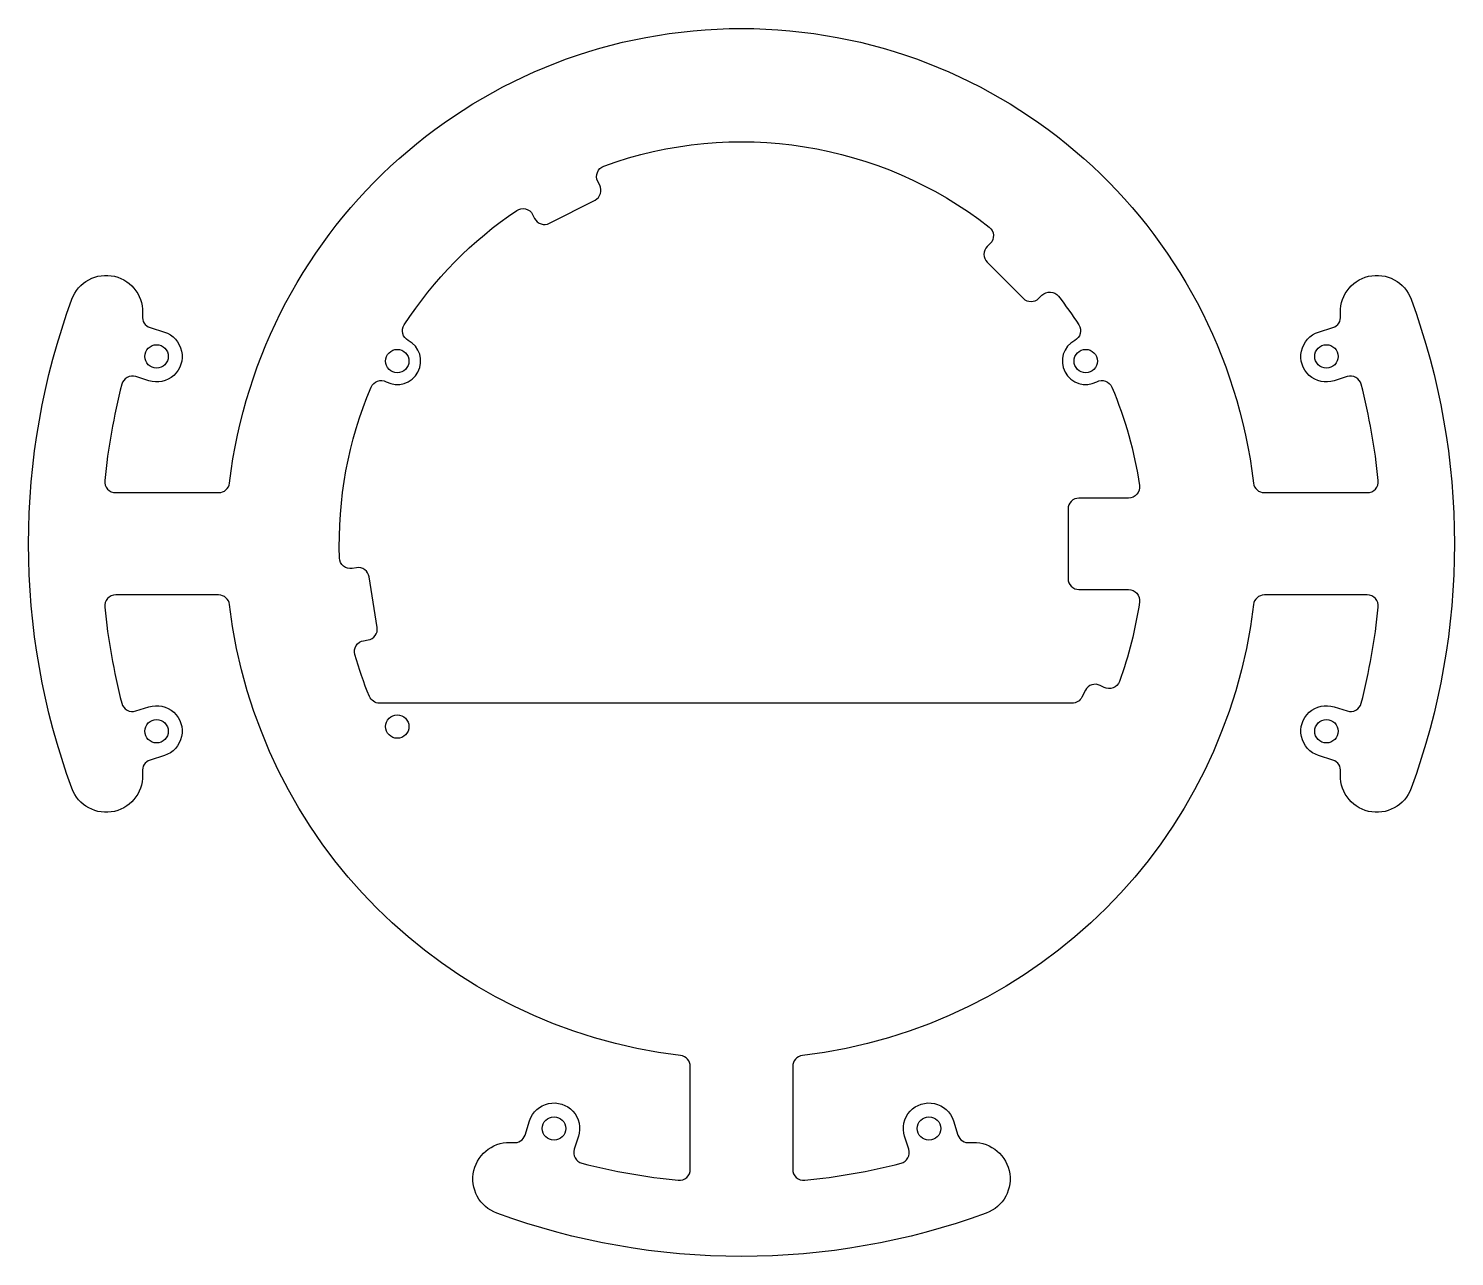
# Model space of a CAD drawing. Header units: millimetres. Extents: x -98 to 98, y -98 to 70.
import ezdxf

# ---------------------------------------------------------------- set-up
doc = ezdxf.new("R2010")
doc.units = ezdxf.units.MM
doc.layers.get('0').update_dxf_attribs({"linetype": 'CONTINUOUS'})

msp = doc.modelspace()

# ---------------------------------------------------------------- linework, layer by layer
for points in [[(87.07, 8.65, 0.038268), (84.74, 21.82, 0.431416), (82.83, 22.87), (81.06, 22.31, -1.000204), (78.92, 28.97), (80.88, 29.6, 0.356437), (81.92, 31.19, -0.886034), (91.58, 33.45, -0.176894), (91.58, -33.45, -0.886034), (81.92, -31.19, 0.356437), (80.88, -29.6), (78.92, -28.97, -1.000204), (81.06, -22.31), (82.83, -22.87, 0.431416), (84.74, -21.82, 0.038268), (87.07, -8.65, 0.443516), (85.58, -7), (71.5, -7, 0.379965), (70.01, -8.32, -0.346477), (8.32, -70.01, 0.379965), (7, -71.5), (7, -85.58, 0.443516), (8.65, -87.07, 0.038268), (21.82, -84.74, 0.431416), (22.87, -82.83), (22.31, -81.06, -1.000204), (28.97, -78.92), (29.6, -80.88, 0.356437), (31.19, -81.92, -0.886034), (33.45, -91.58, -0.176894), (-33.45, -91.58, -0.886034), (-31.19, -81.92, 0.356437), (-29.6, -80.88), (-28.97, -78.92, -1.000204), (-22.31, -81.06), (-22.87, -82.83, 0.431416), (-21.82, -84.74, 0.038268), (-8.65, -87.07, 0.443516), (-7, -85.58), (-7, -71.5, 0.379965), (-8.32, -70.01, -0.346477), (-70.01, -8.32, 0.379965), (-71.5, -7), (-85.58, -7, 0.443516), (-87.07, -8.65, 0.038268), (-84.74, -21.82, 0.431416), (-82.83, -22.87), (-81.06, -22.31, -1.000204), (-78.92, -28.97), (-80.88, -29.6, 0.356437), (-81.92, -31.19, -0.886034), (-91.58, -33.45, -0.176894), (-91.58, 33.45, -0.886034), (-81.92, 31.19, 0.356437), (-80.88, 29.6), (-78.92, 28.97, -1.000204), (-81.06, 22.31), (-82.83, 22.87, 0.431416), (-84.74, 21.82, 0.038268), (-87.07, 8.65, 0.443516), (-85.58, 7), (-71.5, 7, 0.379965), (-70.01, 8.32, -0.888155), (70.01, 8.32, 0.379965), (71.5, 7), (85.58, 7, 0.443516)], [(-48.57, 22.17, 1), (-45.57, 27.83), (-45.57, 27.82, -0.440219), (-46.12, 29.96, -0.100736), (-30.74, 45.61, -0.450354), (-28.56, 45.05), (-28.29, 44.51, 0.414214), (-26.27, 43.85), (-20.03, 47.03, 0.414214), (-19.38, 49.05), (-19.65, 49.59, -0.450354), (-18.83, 51.68, -0.258819), (33.88, 43.33, -0.450354), (34.01, 41.09), (33.59, 40.66, 0.414214), (33.59, 38.54), (38.54, 33.59, 0.414214), (40.66, 33.59), (41.09, 34.01, -0.450354), (43.33, 33.88, -0.021861), (46.12, 29.96, -0.440219), (45.57, 27.82), (45.57, 27.83, 1), (48.57, 22.17), (48.57, 22.17, -0.440219), (50.65, 21.43, -0.063804), (54.42, 7.97, -0.457462), (52.94, 6.25), (46.15, 6.25, 0.414214), (44.65, 4.75), (44.65, -4.75, 0.414214), (46.15, -6.25), (52.94, -6.25, -0.457462), (54.42, -7.97, -0.051062), (51.68, -18.83, -0.450354), (49.59, -19.65), (49.05, -19.38, 0.414214), (47.03, -20.03), (46.55, -20.98, -0.282029), (45.21, -21.8), (-49.5, -21.8, -0.304305), (-50.89, -20.87, -0.027586), (-52.88, -15.14, -0.450354), (-51.67, -13.25), (-51.07, -13.15, 0.414214), (-49.82, -11.44), (-50.92, -4.52, 0.414214), (-52.64, -3.27), (-53.23, -3.37, -0.450354), (-54.97, -1.94, -0.109314), (-50.65, 21.43, -0.440219), (-48.57, 22.17)]]:
    msp.add_lwpolyline(points, format="xyb", close=True)
for centre in [(-79.99, 25.64), (-47.07, 25), (47.07, 25), (79.99, 25.64), (-47.07, -25), (-79.99, -25.64), (79.99, -25.64), (-25.64, -79.99), (25.64, -79.99)]:
    msp.add_circle(centre, 1.6)

doc.saveas('drawing.dxf')
